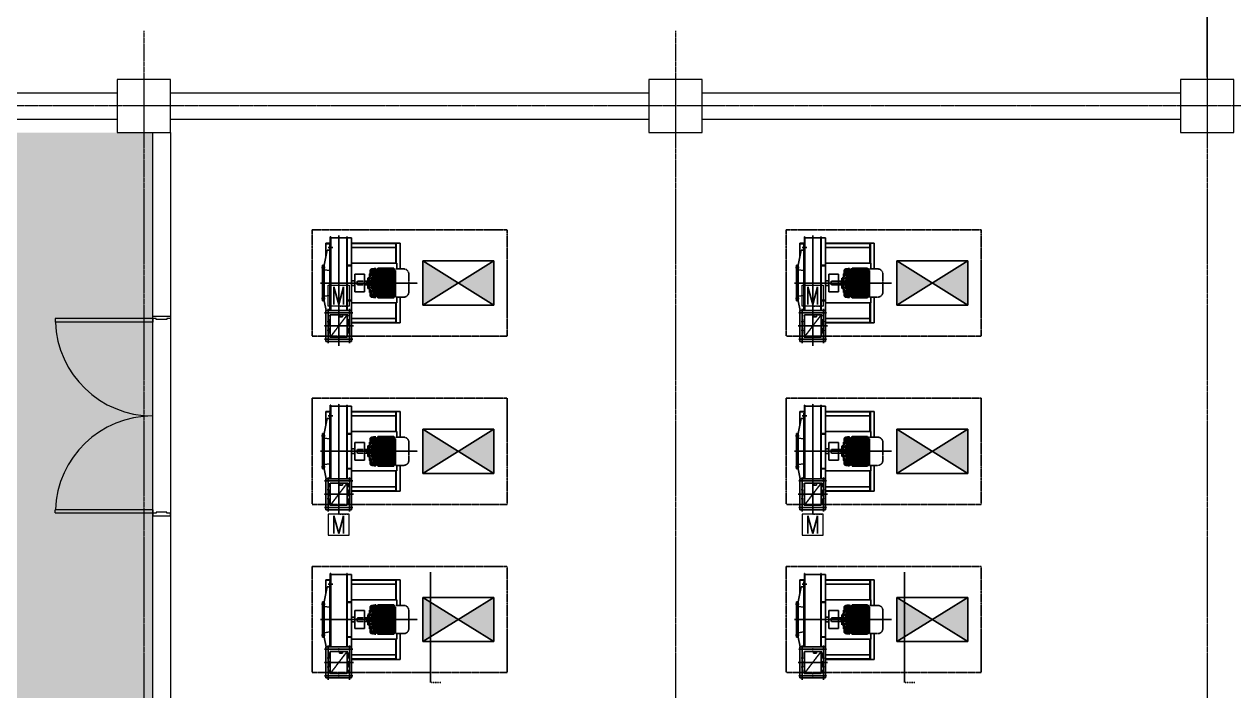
# Model space of a CAD drawing. Extents: x -59767 to 1106559, y -1290 to 1129522.
# Drawn here: x 108857 to 122509, y 611074 to 618603 of the extents above; entities that cross this region are included whole.
import ezdxf
from ezdxf.enums import TextEntityAlignment as Align

# ---------------------------------------------------------------- set-up
doc = ezdxf.new("R2010")
doc.units = 0
for name, pattern in [('CENTER', [2, 1.25, -0.25, 0.25, -0.25]), ('CENTER2', [1.125, 0.75, -0.125, 0.125, -0.125]), ('HIDDEN', [0.375, 0.25, -0.125]), ('HIDDENX2', [0.75, 0.5, -0.25]), ('PHANTOM', [2.5, 1.25, -0.25, 0.25, -0.25, 0.25, -0.25]), ('PHANTOM2', [1.25, 0.625, -0.125, 0.125, -0.125, 0.125, -0.125])]:
    doc.linetypes.add(name, pattern=pattern)
doc.layers.get('0').update_dxf_attribs({"linetype": 'CONTINUOUS', "lineweight": 9})
doc.layers.get('Defpoints').update_dxf_attribs({"linetype": 'CONTINUOUS', "lineweight": 9})
for name, color, linetype in [('1', 2, 'CONTINUOUS'), ('EA-G105', 3, 'CONTINUOUS'), ('EQUIP', 6, 'CONTINUOUS'), ('EQUIP-PAD', 1, 'PHANTOM2'), ('SIZE', 2, 'CONTINUOUS'), ('VD', 2, 'HIDDEN')]:
    doc.layers.add(name, color=color, linetype=linetype)
for name, color, linetype, lineweight in [('COLUMN', 2, 'CONTINUOUS', 9), ('TEXT', 3, 'CONTINUOUS', 9), ('WALL', 7, 'CONTINUOUS', 9), ('WALL_200', 3, 'CONTINUOUS', 9), ('중간선', 5, 'CONTINUOUS', 9), ('중심선', 1, 'CENTER', 9), ('치수선', 6, 'CONTINUOUS', 9)]:
    doc.layers.add(name, color=color, linetype=linetype, lineweight=lineweight)
doc.styles.add('ROMANS', font='romans.shx', dxfattribs={"bigfont": 'whgtxt.shx'})
doc.styles.get("Standard").update_dxf_attribs({"font": 'romans.shx', "bigfont": 'whtgtxt.shx'})
doc.dimstyles.new('ISO-25', dxfattribs={"dimscale": 200, "dimtxt": 3, "dimasz": 2.5, "dimexe": 1.25, "dimexo": 0.625, "dimtad": 1, "dimdec": 0, "dimdsep": 46, "dimtxsty": 'Standard', "dimcen": 2.5, "dimadec": 0, "dimazin": 0, "dimtp": 0.1, "dimtm": 0.1, "dimtfac": 0.6, "dimtdec": 0, "dimtmove": 0, "dimatfit": 3, "dimfxl": 1, "dimtvp": 1, "dimtolj": 1, "dimarcsym": 0})

# ---------------------------------------------------------------- blocks, each defined once
blk = doc.blocks.new('column600')
at = {"layer": 'COLUMN', "linetype": 'Continuous'}
blk.add_lwpolyline([(-300, -300), (300, -300), (300, 300), (-300, 300)], close=True, dxfattribs=at)
blk = doc.blocks.new('*D137')
at = {"layer": 'Defpoints', "color": 0}
for p in [(122857, 622171), (122207, 617879), (122857, 617879)]:
    blk.add_point(p, dxfattribs=at)
at = {"layer": '치수선', "color": 0, "lineweight": -2}
for p, q in [((122207, 618004), (122207, 622421)), ((122857, 618004), (122857, 622421)), ((121707, 622171), (121207, 622171)), ((122207, 622171), (122857, 622171)), ((123357, 622171), (125619, 622171))]:
    blk.add_line(p, q, dxfattribs=at)
at = {"layer": '치수선', "color": 0}
for points in [[(121707, 622087), (121707, 622254), (122207, 622171)], [(123357, 622254), (123357, 622087), (122857, 622171)]]:
    blk.add_solid(points, dxfattribs=at)
at = {"layer": '치수선', "color": 0, "insert": (124738, 622596), "char_height": 600, "attachment_point": 5}
blk.add_mtext('\\A1;650', dxfattribs=at)
blk = doc.blocks.new('15HPM1')
at = {"color": 6, "linetype": 'PHANTOM'}
for p, q in [((-21, -110), (-21, 0)), ((-21, 0), (0, 0)), ((21, 0), (0, 0)), ((21, -110), (21, 0)), ((-60, -136), (-60, -120)), ((0, -118), (-58, -118)), ((-22, -110), (0, -110)), ((-22, -118), (-22, -110)), ((22, -110), (0, -110)), ((0, -118), (58, -118)), ((22, -118), (22, -110)), ((60, -136), (60, -120)), ((-139, -218), (-167, -234)), ((-167, -323), (-167, -234)), ((-159, -163), (-165, -211)), ((-137, -211), (-165, -211)), ((-156, -161), (-163, -211)), ((-139, -218), (-163, -234)), ((-163, -323), (-163, -234)), ((-153, -161), (-159, -211)), ((-139, -218), (-159, -234)), ((-159, -323), (-159, -234)), ((-147, -163), (-153, -211)), ((-136, -218), (-153, -234)), ((-136, -218), (-153, -234)), ((-136, -218), (-153, -234)), ((-153, -323), (-153, -234)), ((-153, -323), (-153, -234)), ((-139, -167), (-145, -211)), ((-136, -218), (-145, -234)), ((-145, -323), (-145, -234)), ((-138, -167), (-144, -211)), ((-136, -218), (-144, -234)), ((-144, -323), (-144, -234)), ((-88, -146), (-140, -146)), ((-139, -215), (141, -215)), ((-139, -218), (-139, -215)), ((-131, -168), (-137, -215)), ((-136, -323), (-136, -218)), ((-130, -169), (-135, -211)), ((-131, -218), (-135, -234)), ((-135, -323), (-135, -234)), ((-128, -169), (-133, -211)), ((-133, -211), (-121, -211)), ((-126, -218), (-133, -234)), ((-133, -323), (-133, -234)), ((-126, -323), (-126, -218)), ((-104, -189), (-121, -189)), ((-121, -215), (-121, -189)), ((-121, -323), (-121, -215)), ((-103, -218), (-121, -218)), ((-117, -215), (-117, -189)), ((-117, -323), (-117, -218)), ((-114, -169), (-116, -189)), ((-109, -215), (-109, -189)), ((-109, -323), (-109, -218)), ((-106, -144), (-106, -141)), ((-103, -218), (-103, -215)), ((-98, -211), (-98, -174)), ((-86, -218), (-98, -234)), ((-98, -323), (-98, -234)), ((-96, -211), (-96, -175)), ((-76, -218), (-96, -234)), ((-96, -323), (-96, -234)), ((-90, -156), (-78, -144)), ((-89, -222), (-89, -215)), ((-88, -158), (-76, -146)), ((-82, -211), (-82, -177)), ((-73, -218), (-82, -234)), ((-82, -323), (-82, -234)), ((-81, -173), (-79, -164)), ((-80, -211), (-80, -179)), ((-63, -218), (-80, -234)), ((-80, -323), (-80, -234)), ((-79, -173), (-76, -165)), ((-76, -146), (-76, -157)), ((-76, -165), (-76, -211)), ((-76, -223), (-76, -218)), ((-65, -211), (-65, -178)), ((-60, -218), (-65, -234)), ((-65, -234), (-65, -412)), ((-63, -211), (-63, -179)), ((-48, -218), (-63, -234)), ((-63, -226), (-63, -218)), ((-63, -234), (-63, -412)), ((0, -138), (-60, -138)), ((-57, -153), (-50, -145)), ((-54, -154), (-48, -146)), ((-48, -146), (-48, -211)), ((-48, -211), (-48, -184)), ((-48, -218), (-48, -428)), ((-45, -218), (-48, -234)), ((-48, -234), (-48, -412)), ((-45, -211), (-45, -185)), ((-33, -218), (-45, -234)), ((-45, -234), (-45, -412)), ((-40, -168), (-35, -163)), ((-38, -170), (-33, -165)), ((-33, -165), (-33, -211)), ((-33, -218), (-33, -428)), ((-30, -211), (-30, -171)), ((-30, -234), (-30, -428)), ((-27, -159), (-20, -145)), ((-27, -211), (-27, -171)), ((-18, -218), (-27, -234)), ((-27, -234), (-27, -412)), ((-24, -159), (-18, -146)), ((-18, -146), (-18, -211)), ((-18, -218), (-18, -428)), ((-14, -218), (-14, -428)), ((-14, -218), (-11, -234)), ((-11, -211), (-11, -178)), ((-11, -234), (-11, -412)), ((-9, -172), (-4, -164)), ((-8, -211), (-8, -180)), ((-2, -218), (-8, -234)), ((-8, -234), (-8, -412)), ((-6, -173), (-2, -165)), ((0, -138), (60, -138)), ((6, -173), (2, -165)), ((2, -218), (8, -234)), ((9, -172), (4, -164)), ((8, -211), (8, -180)), ((8, -234), (8, -412)), ((11, -211), (11, -178)), ((14, -218), (11, -234)), ((11, -234), (11, -412)), ((14, -218), (14, -428)), ((18, -146), (18, -211)), ((24, -159), (18, -146)), ((18, -218), (18, -428)), ((18, -218), (27, -234)), ((27, -159), (20, -145)), ((27, -211), (27, -171)), ((27, -234), (27, -412)), ((30, -211), (30, -171)), ((30, -234), (30, -428)), ((33, -165), (33, -211)), ((38, -170), (33, -165)), ((33, -218), (33, -428)), ((33, -218), (45, -234)), ((40, -168), (35, -163)), ((45, -211), (45, -185)), ((45, -218), (48, -234)), ((45, -234), (45, -412)), ((48, -146), (48, -211)), ((54, -154), (48, -146)), ((48, -211), (48, -184)), ((48, -218), (48, -428)), ((48, -218), (63, -234)), ((48, -234), (48, -412)), ((57, -153), (50, -145)), ((60, -218), (65, -234)), ((63, -211), (63, -179)), ((63, -226), (63, -218)), ((63, -218), (80, -234)), ((63, -234), (63, -412)), ((65, -211), (65, -178)), ((65, -234), (65, -412)), ((73, -218), (82, -234)), ((88, -158), (76, -146)), ((76, -146), (76, -157)), ((76, -165), (76, -211)), ((79, -173), (76, -165)), ((76, -218), (96, -234)), ((76, -223), (76, -218)), ((90, -156), (78, -144)), ((81, -173), (79, -164)), ((80, -211), (80, -179)), ((80, -323), (80, -234)), ((82, -211), (82, -177)), ((82, -323), (82, -234)), ((86, -218), (98, -234)), ((88, -146), (140, -146)), ((89, -222), (89, -215)), ((96, -211), (96, -175)), ((96, -323), (96, -234)), ((98, -211), (98, -174)), ((98, -323), (98, -234)), ((103, -218), (103, -215)), ((103, -218), (121, -218)), ((104, -189), (121, -189)), ((106, -144), (106, -141)), ((109, -215), (109, -189)), ((109, -323), (109, -218)), ((114, -169), (116, -189)), ((117, -215), (117, -189)), ((117, -323), (117, -218)), ((121, -215), (121, -189)), ((133, -211), (121, -211)), ((121, -323), (121, -215)), ((126, -323), (126, -218)), ((126, -218), (133, -234)), ((128, -169), (133, -211)), ((130, -169), (135, -211)), ((131, -168), (137, -215)), ((131, -218), (135, -234)), ((133, -323), (133, -234)), ((135, -323), (135, -234)), ((136, -323), (136, -218)), ((136, -218), (153, -234)), ((136, -218), (153, -234)), ((136, -218), (153, -234)), ((136, -218), (145, -234)), ((136, -218), (144, -234)), ((137, -211), (165, -211)), ((138, -167), (144, -211)), ((139, -167), (145, -211)), ((139, -218), (139, -215)), ((139, -218), (167, -234)), ((139, -218), (163, -234)), ((139, -218), (159, -234)), ((144, -323), (144, -234)), ((145, -323), (145, -234)), ((147, -163), (153, -211)), ((153, -161), (159, -211)), ((153, -323), (153, -234)), ((153, -323), (153, -234)), ((156, -161), (163, -211)), ((159, -163), (165, -211)), ((159, -323), (159, -234)), ((163, -323), (163, -234)), ((167, -323), (167, -234)), ((-167, -412), (-167, -323)), ((-163, -412), (-163, -323)), ((-159, -412), (-159, -323)), ((-153, -412), (-153, -323)), ((-153, -412), (-153, -323)), ((-145, -412), (-145, -323)), ((-144, -412), (-144, -323)), ((-136, -428), (-136, -323)), ((-135, -412), (-135, -323)), ((-133, -412), (-133, -323)), ((-126, -428), (-126, -323)), ((-121, -431), (-121, -323)), ((-117, -428), (-117, -323)), ((-109, -428), (-109, -323)), ((-98, -412), (-98, -323)), ((-96, -412), (-96, -323)), ((-82, -412), (-82, -323)), ((-80, -412), (-80, -323)), ((80, -412), (80, -323)), ((82, -412), (82, -323)), ((96, -412), (96, -323)), ((98, -412), (98, -323)), ((109, -428), (109, -323)), ((117, -428), (117, -323)), ((121, -431), (121, -323)), ((126, -428), (126, -323)), ((133, -412), (133, -323)), ((135, -412), (135, -323)), ((136, -428), (136, -323)), ((144, -412), (144, -323)), ((145, -412), (145, -323)), ((153, -412), (153, -323)), ((153, -412), (153, -323)), ((159, -412), (159, -323)), ((163, -412), (163, -323)), ((167, -412), (167, -323)), ((-167, -412), (-139, -428)), ((-163, -412), (-139, -428)), ((-159, -412), (-139, -428)), ((-159, -431), (141, -431)), ((-159, -525), (-159, -431)), ((-153, -412), (-136, -428)), ((-153, -412), (-136, -428)), ((-153, -412), (-136, -428)), ((-145, -412), (-136, -428)), ((-144, -412), (-136, -428)), ((-139, -431), (-139, -428)), ((-135, -412), (-131, -428)), ((-133, -412), (-126, -428)), ((-121, -428), (-103, -428)), ((-103, -431), (-103, -428)), ((-98, -412), (-86, -428)), ((-96, -412), (-76, -428)), ((-89, -431), (-89, -424)), ((-82, -412), (-73, -428)), ((-80, -412), (-63, -428)), ((-76, -428), (-76, -423)), ((-65, -412), (-60, -428)), ((-63, -412), (-48, -428)), ((-63, -428), (-63, -420)), ((-48, -412), (-45, -428)), ((-45, -412), (-33, -428)), ((-27, -412), (-18, -428)), ((-11, -412), (-14, -428)), ((-8, -412), (-2, -428)), ((8, -412), (2, -428)), ((11, -412), (14, -428)), ((27, -412), (18, -428)), ((45, -412), (33, -428)), ((48, -412), (45, -428)), ((63, -412), (48, -428)), ((65, -412), (60, -428)), ((80, -412), (63, -428)), ((63, -428), (63, -420)), ((82, -412), (73, -428)), ((96, -412), (76, -428)), ((76, -428), (76, -423)), ((98, -412), (86, -428)), ((89, -431), (89, -424)), ((103, -431), (103, -428)), ((121, -428), (103, -428)), ((133, -412), (126, -428)), ((135, -412), (131, -428)), ((153, -412), (136, -428)), ((153, -412), (136, -428)), ((153, -412), (136, -428)), ((145, -412), (136, -428)), ((144, -412), (136, -428)), ((167, -412), (139, -428)), ((163, -412), (139, -428)), ((159, -412), (139, -428)), ((139, -431), (139, -428)), ((159, -525), (159, -431)), ((-102, -582), (103, -582))]:
    blk.add_line(p, q, dxfattribs=at)
for centre, radius, start, end in [((-62, -136), 2, 269.5183, 359.9718), ((-58, -120), 2, 90, 180), ((58, -120), 2, 0, 90), ((62, -136), 2, 180.0282, 270.4817), ((-140, -166), 19.4, 90, 172.2068), ((-140, -163), 16.7, 90, 172.2068), ((-136, -163), 16.7, 90, 172.2068), ((-127, -166), 19.4, 90, 172.2068), ((-116, -170), 23.6, 90.0001, 172.2068), ((-114, -170), 23.6, 90.0001, 172.2068), ((-104, -173), 27, 96.9319, 171.2119), ((-103, -173), 26.4, 90, 172.2068), ((-102, -173), 26.4, 90.0001, 172.2068), ((-88, -173), 26.4, 90.0001, 172.2068), ((-108, -144), 2, 273.5033, 359.995), ((-104, -141), 2, 93.9961, 180.0071), ((-67, -671), 533, 89.5181, 93.9956), ((-73, -174), 25, 134.5088, 180), ((-71, -175), 25, 134.5088, 180), ((-59, -179), 23.5, 163.9934, 180.0002), ((-59, -179), 20.8, 163.9934, 180.0002), ((-24, -178), 41.7, 142.4521, 180), ((-21, -179), 41.7, 142.4521, 180), ((-24, -185), 23.7, 133.2315, 180.0001), ((-24, -185), 20.8, 133.2315, 180.0001), ((-2, -171), 27.8, 154.3206, 180.0001), ((1, -171), 27.8, 154.3206, 180.0001), ((6, -180), 16.8, 151.073, 180.0004), ((6, -180), 13.9, 151.073, 180.0004), ((-6, -180), 13.9, 359.9996, 28.927), ((-6, -180), 16.8, 359.9996, 28.927), ((-1, -171), 27.8, 359.9999, 25.6794), ((2, -171), 27.8, 359.9999, 25.6794), ((24, -185), 20.8, 359.9999, 46.7685), ((24, -185), 23.7, 359.9999, 46.7685), ((21, -179), 41.7, 0, 37.5479), ((24, -178), 41.7, 360, 37.5479), ((67, -671), 533, 86.0044, 90.4819), ((59, -179), 20.8, 359.9998, 16.0066), ((59, -179), 23.5, 359.9998, 16.0066), ((88, -173), 26.4, 7.7932, 89.9999), ((71, -175), 25, 0, 45.4912), ((73, -174), 25, 360, 45.4912), ((102, -173), 26.4, 7.7932, 89.9999), ((103, -173), 26.4, 7.7932, 90), ((104, -141), 2, 359.9929, 86.0039), ((108, -144), 2, 180.005, 266.4967), ((104, -173), 27, 8.7881, 83.0681), ((114, -170), 23.6, 7.7932, 89.9999), ((116, -170), 23.6, 7.7932, 89.9999), ((127, -166), 19.4, 7.7932, 90), ((136, -163), 16.7, 7.7932, 90), ((140, -163), 16.7, 7.7932, 90), ((140, -166), 19.4, 7.7932, 90), ((-102, -525), 57, 180, 270), ((102, -525), 57, 270, 0)]:
    blk.add_arc(centre, radius, start, end, dxfattribs=at)

msp = doc.modelspace()

# ---------------------------------------------------------------- hatches: boundary and pattern name
at = {"layer": '1'}
for points in [[(113356.8, 615429.4), (113756.8, 615679.4), (114156.8, 615429.4), (114156.8, 615929.4), (113756.8, 615679.4), (113356.8, 615929.4)], [(118706.8, 615429.4), (119106.8, 615679.4), (119506.8, 615429.4), (119506.8, 615929.4), (119106.8, 615679.4), (118706.8, 615929.4)], [(113356.8, 614029.4), (113356.8, 613529.4), (113756.8, 613779.4), (114156.8, 613529.4), (114156.8, 614029.4), (113756.8, 613779.4)], [(118706.8, 614029.4), (118706.8, 613529.4), (119106.8, 613779.4), (119506.8, 613529.4), (119506.8, 614029.4), (119106.8, 613779.4)], [(113356.8, 611629.4), (113756.8, 611879.4), (114156.8, 611629.4), (114156.8, 612129.4), (113756.8, 611879.4), (113356.8, 612129.4)], [(118706.8, 611629.4), (119106.8, 611879.4), (119506.8, 611629.4), (119506.8, 612129.4), (119106.8, 611879.4), (118706.8, 612129.4)]]:
    msp.add_hatch(color=256, dxfattribs=at).paths.add_polyline_path(points)
at = {"layer": '중간선', "transparency": 33554585}
h = msp.add_hatch(dxfattribs=at)
h.set_pattern_fill('DOTS', color=6, scale=100)
h.set_pattern_definition([(0, (62009.63, 0), (79.375, 158.75), [0, -158.75])])
h.paths.add_polyline_path([(98508.2, 610979.1), (98508.2, 617379.1), (110308.2, 617379.1), (110308.2, 581979.1), (92508.2, 581979.1), (92508.2, 583577.7), (108508.2, 583577.7), (108508.2, 610979.1)])

# ---------------------------------------------------------------- linework, layer by layer
at = {"layer": '1'}
for p, q in [((113356.8, 615929.4), (113356.8, 615429.4)), ((114156.8, 615929.4), (113356.8, 615429.4)), ((113356.8, 615929.4), (114156.8, 615429.4)), ((113356.8, 615929.4), (114156.8, 615929.4)), ((114156.8, 615429.4), (114156.8, 615929.4)), ((118706.8, 615929.4), (118706.8, 615429.4)), ((119506.8, 615929.4), (118706.8, 615429.4)), ((118706.8, 615929.4), (119506.8, 615429.4)), ((118706.8, 615929.4), (119506.8, 615929.4)), ((119506.8, 615429.4), (119506.8, 615929.4)), ((113356.8, 615429.4), (114156.8, 615429.4)), ((118706.8, 615429.4), (119506.8, 615429.4)), ((113356.8, 614029.4), (113356.8, 613529.4)), ((114156.8, 614029.4), (113356.8, 613529.4)), ((113356.8, 614029.4), (114156.8, 613529.4)), ((113356.8, 614029.4), (114156.8, 614029.4)), ((114156.8, 613529.4), (114156.8, 614029.4)), ((118706.8, 614029.4), (118706.8, 613529.4)), ((119506.8, 614029.4), (118706.8, 613529.4)), ((118706.8, 614029.4), (119506.8, 613529.4)), ((118706.8, 614029.4), (119506.8, 614029.4)), ((119506.8, 613529.4), (119506.8, 614029.4)), ((113356.8, 613529.4), (114156.8, 613529.4)), ((118706.8, 613529.4), (119506.8, 613529.4)), ((113356.8, 612129.4), (113356.8, 611629.4)), ((114156.8, 612129.4), (113356.8, 611629.4)), ((113356.8, 612129.4), (114156.8, 611629.4)), ((113356.8, 612129.4), (114156.8, 612129.4)), ((114156.8, 611629.4), (114156.8, 612129.4)), ((118706.8, 612129.4), (118706.8, 611629.4)), ((119506.8, 612129.4), (118706.8, 611629.4)), ((118706.8, 612129.4), (119506.8, 611629.4)), ((118706.8, 612129.4), (119506.8, 612129.4)), ((119506.8, 611629.4), (119506.8, 612129.4)), ((113356.8, 611629.4), (114156.8, 611629.4)), ((118706.8, 611629.4), (119506.8, 611629.4))]:
    msp.add_line(p, q, dxfattribs=at)
at = {"layer": 'EA-G105', "linetype": 'HIDDENX2', "ltscale": 0.5}
for p, q in [((112501.8, 615319.4), (112311.8, 615069.4)), ((117851.8, 615319.4), (117661.8, 615069.4)), ((112501.8, 613419.4), (112311.8, 613169.4)), ((117851.8, 613419.4), (117661.8, 613169.4)), ((112501.8, 611519.4), (112311.8, 611269.4)), ((117851.8, 611519.4), (117661.8, 611269.4))]:
    msp.add_line(p, q, dxfattribs=at)
for points in [[(112501.8, 615319.4), (112501.8, 615069.4), (112311.8, 615069.4), (112311.8, 615319.4)], [(117851.8, 615319.4), (117851.8, 615069.4), (117661.8, 615069.4), (117661.8, 615319.4)], [(112501.8, 613419.4), (112501.8, 613169.4), (112311.8, 613169.4), (112311.8, 613419.4)], [(117851.8, 613419.4), (117851.8, 613169.4), (117661.8, 613169.4), (117661.8, 613419.4)], [(112501.8, 611519.4), (112501.8, 611269.4), (112311.8, 611269.4), (112311.8, 611519.4)], [(117851.8, 611519.4), (117851.8, 611269.4), (117661.8, 611269.4), (117661.8, 611519.4)]]:
    msp.add_lwpolyline(points, close=True, dxfattribs=at)
at = {"layer": 'EQUIP'}
for p, q in [((112261.8, 616129.4), (112311.8, 616129.4)), ((112261.8, 615985.4), (112261.8, 616129.4)), ((112261.8, 616123.4), (112311.8, 616123.4)), ((112307.3, 616109.4), (112307.3, 615369.4)), ((112307.3, 616109.4), (112311.8, 616109.4)), ((112311.8, 615369.4), (112311.8, 616199.4)), ((112316.3, 616199.4), (112311.8, 616199.4)), ((112316.3, 615369.4), (112316.3, 616199.4)), ((112316.3, 616189.4), (112497.3, 616189.4)), ((112497.3, 615369.4), (112497.3, 616199.4)), ((112497.3, 616199.4), (112501.8, 616199.4)), ((112501.8, 615369.4), (112501.8, 616199.4)), ((112551.8, 616189.4), (112501.8, 616189.4)), ((112551.8, 615369.4), (112551.8, 616189.4)), ((113101.8, 616129.4), (112551.8, 616129.4)), ((113051.8, 616124.4), (112551.8, 616124.4)), ((113051.8, 615902), (113051.8, 616129.4)), ((113056.8, 615902), (113056.8, 616129.4)), ((113101.8, 615838.9), (113101.8, 616129.4)), ((117611.8, 616129.4), (117661.8, 616129.4)), ((117611.8, 615985.4), (117611.8, 616129.4)), ((117611.8, 616123.4), (117661.8, 616123.4)), ((117657.3, 616109.4), (117657.3, 615369.4)), ((117657.3, 616109.4), (117661.8, 616109.4)), ((117661.8, 615369.4), (117661.8, 616199.4)), ((117666.3, 616199.4), (117661.8, 616199.4)), ((117666.3, 615369.4), (117666.3, 616199.4)), ((117666.3, 616189.4), (117847.3, 616189.4)), ((117847.3, 615369.4), (117847.3, 616199.4)), ((117847.3, 616199.4), (117851.8, 616199.4)), ((117851.8, 615369.4), (117851.8, 616199.4)), ((117901.8, 616189.4), (117851.8, 616189.4)), ((117901.8, 615369.4), (117901.8, 616189.4)), ((118451.8, 616129.4), (117901.8, 616129.4)), ((118401.8, 616124.4), (117901.8, 616124.4)), ((118401.8, 615902), (118401.8, 616129.4)), ((118406.8, 615902), (118406.8, 616129.4)), ((118451.8, 615838.9), (118451.8, 616129.4)), ((112240.8, 615879.4), (112277.3, 616049.4)), ((112307.3, 616049.4), (112277.3, 616049.4)), ((112285.9, 616079.4), (112339.3, 616079.4)), ((113051.8, 616079.4), (112551.8, 616079.4)), ((117590.8, 615879.4), (117627.3, 616049.4)), ((117657.3, 616049.4), (117627.3, 616049.4)), ((117635.9, 616079.4), (117689.3, 616079.4)), ((118401.8, 616079.4), (117901.8, 616079.4)), ((112210.7, 615854.4), (112253.9, 615854.4)), ((112222.8, 615879.4), (112222.8, 615479.4)), ((112222.8, 615879.4), (112240.8, 615879.4)), ((112231.8, 615879.4), (112231.8, 615479.4)), ((112240.8, 615879.4), (112240.8, 615479.4)), ((112501.8, 615879.4), (112551.8, 615879.4)), ((112501.8, 615873.4), (112551.8, 615873.4)), ((112551.8, 615902), (113063.8, 615902)), ((113063.8, 615838.9), (113063.8, 615902)), ((117560.7, 615854.4), (117603.9, 615854.4)), ((117572.8, 615879.4), (117572.8, 615479.4)), ((117572.8, 615879.4), (117590.8, 615879.4)), ((117581.8, 615879.4), (117581.8, 615479.4)), ((117590.8, 615879.4), (117590.8, 615479.4)), ((117851.8, 615879.4), (117901.8, 615879.4)), ((117851.8, 615873.4), (117901.8, 615873.4)), ((117901.8, 615902), (118413.8, 615902)), ((118413.8, 615838.9), (118413.8, 615902)), ((112307.3, 615819.4), (112240.8, 615828.2)), ((112588.3, 615705.4), (112551.8, 615705.4)), ((112588.3, 615779.6), (112588.3, 615579.2)), ((112698.5, 615779.6), (112588.3, 615779.6)), ((112698.5, 615779.6), (112698.5, 615579.2)), ((117657.3, 615819.4), (117590.8, 615828.2)), ((117938.3, 615705.4), (117901.8, 615705.4)), ((117938.3, 615779.6), (117938.3, 615579.2)), ((118048.5, 615779.6), (117938.3, 615779.6)), ((118048.5, 615779.6), (118048.5, 615579.2)), ((112588.3, 615653.4), (112551.8, 615653.4)), ((112698.5, 615579.2), (112588.3, 615579.2)), ((117938.3, 615653.4), (117901.8, 615653.4)), ((118048.5, 615579.2), (117938.3, 615579.2)), ((112210.7, 615504.4), (112253.9, 615504.4)), ((112222.8, 615479.4), (112240.8, 615479.4)), ((112307.3, 615539.5), (112240.8, 615530.6)), ((112240.8, 615479.4), (112264.5, 615369.4)), ((112501.8, 615485.4), (112551.8, 615485.4)), ((112501.8, 615479.4), (112551.8, 615479.4)), ((112551.8, 615456.9), (113063.8, 615456.9)), ((113051.8, 615229.4), (113051.8, 615456.9)), ((113056.8, 615229.4), (113056.8, 615456.9)), ((113063.8, 615456.9), (113063.8, 615519.9)), ((113101.8, 615229.4), (113101.8, 615519.9)), ((117560.7, 615504.4), (117603.9, 615504.4)), ((117572.8, 615479.4), (117590.8, 615479.4)), ((117657.3, 615539.5), (117590.8, 615530.6)), ((117590.8, 615479.4), (117614.5, 615369.4)), ((117851.8, 615485.4), (117901.8, 615485.4)), ((117851.8, 615479.4), (117901.8, 615479.4)), ((117901.8, 615456.9), (118413.8, 615456.9)), ((118401.8, 615229.4), (118401.8, 615456.9)), ((118406.8, 615229.4), (118406.8, 615456.9)), ((118413.8, 615456.9), (118413.8, 615519.9)), ((118451.8, 615229.4), (118451.8, 615519.9)), ((112261.8, 615369.4), (112261.8, 615019.4)), ((112261.8, 615369.4), (112551.8, 615369.4)), ((112311.8, 615319.4), (112501.8, 615319.4)), ((112311.8, 615319.4), (112311.8, 615069.4)), ((112415.1, 615298.1), (112413.8, 615319.4)), ((112415.1, 615298.1), (112415.1, 615319.4)), ((112418.3, 615298.4), (112415.1, 615298.1)), ((112418.3, 615298.4), (112418.3, 615319.4)), ((112450.3, 615298.4), (112418.3, 615298.4)), ((112450.3, 615319.4), (112450.3, 615298.4)), ((112501.8, 615319.4), (112501.8, 615069.4)), ((112551.8, 615369.4), (112551.8, 615019.4)), ((117611.8, 615369.4), (117611.8, 615019.4)), ((117611.8, 615369.4), (117901.8, 615369.4)), ((117661.8, 615319.4), (117851.8, 615319.4)), ((117661.8, 615319.4), (117661.8, 615069.4)), ((117765.1, 615298.1), (117763.8, 615319.4)), ((117765.1, 615298.1), (117765.1, 615319.4)), ((117768.3, 615298.4), (117765.1, 615298.1)), ((117768.3, 615298.4), (117768.3, 615319.4)), ((117800.3, 615298.4), (117768.3, 615298.4)), ((117800.3, 615319.4), (117800.3, 615298.4)), ((117851.8, 615319.4), (117851.8, 615069.4)), ((117901.8, 615369.4), (117901.8, 615019.4)), ((113051.8, 615279.4), (112551.8, 615279.4)), ((113051.8, 615234.4), (112551.8, 615234.4)), ((113101.8, 615229.4), (112551.8, 615229.4)), ((118401.8, 615279.4), (117901.8, 615279.4)), ((118401.8, 615234.4), (117901.8, 615234.4)), ((118451.8, 615229.4), (117901.8, 615229.4)), ((112551.8, 615019.4), (112261.8, 615019.4)), ((112501.8, 615069.4), (112311.8, 615069.4)), ((117901.8, 615019.4), (117611.8, 615019.4)), ((117851.8, 615069.4), (117661.8, 615069.4)), ((112261.8, 614229.4), (112311.8, 614229.4)), ((112261.8, 614085.4), (112261.8, 614229.4)), ((112261.8, 614223.4), (112311.8, 614223.4)), ((112307.3, 614209.4), (112307.3, 613469.4)), ((112307.3, 614209.4), (112311.8, 614209.4)), ((112311.8, 613469.4), (112311.8, 614299.4)), ((112316.3, 614299.4), (112311.8, 614299.4)), ((112316.3, 613469.4), (112316.3, 614299.4)), ((112316.3, 614289.4), (112497.3, 614289.4)), ((112497.3, 613469.4), (112497.3, 614299.4)), ((112497.3, 614299.4), (112501.8, 614299.4)), ((112501.8, 613469.4), (112501.8, 614299.4)), ((112551.8, 614289.4), (112501.8, 614289.4)), ((112551.8, 613469.4), (112551.8, 614289.4)), ((113101.8, 614229.4), (112551.8, 614229.4)), ((113051.8, 614224.4), (112551.8, 614224.4)), ((113051.8, 614002), (113051.8, 614229.4)), ((113056.8, 614002), (113056.8, 614229.4)), ((113101.8, 613938.9), (113101.8, 614229.4)), ((117611.8, 614229.4), (117661.8, 614229.4)), ((117611.8, 614085.4), (117611.8, 614229.4)), ((117611.8, 614223.4), (117661.8, 614223.4)), ((117657.3, 614209.4), (117657.3, 613469.4)), ((117657.3, 614209.4), (117661.8, 614209.4)), ((117661.8, 613469.4), (117661.8, 614299.4)), ((117666.3, 614299.4), (117661.8, 614299.4)), ((117666.3, 613469.4), (117666.3, 614299.4)), ((117666.3, 614289.4), (117847.3, 614289.4)), ((117847.3, 613469.4), (117847.3, 614299.4)), ((117847.3, 614299.4), (117851.8, 614299.4)), ((117851.8, 613469.4), (117851.8, 614299.4)), ((117901.8, 614289.4), (117851.8, 614289.4)), ((117901.8, 613469.4), (117901.8, 614289.4)), ((118451.8, 614229.4), (117901.8, 614229.4)), ((118401.8, 614224.4), (117901.8, 614224.4)), ((118401.8, 614002), (118401.8, 614229.4)), ((118406.8, 614002), (118406.8, 614229.4)), ((118451.8, 613938.9), (118451.8, 614229.4)), ((112240.8, 613979.4), (112277.3, 614149.4)), ((112307.3, 614149.4), (112277.3, 614149.4)), ((112285.9, 614179.4), (112339.3, 614179.4)), ((113051.8, 614179.4), (112551.8, 614179.4)), ((117590.8, 613979.4), (117627.3, 614149.4)), ((117657.3, 614149.4), (117627.3, 614149.4)), ((117635.9, 614179.4), (117689.3, 614179.4)), ((118401.8, 614179.4), (117901.8, 614179.4)), ((112210.7, 613954.4), (112253.9, 613954.4)), ((112222.8, 613979.4), (112222.8, 613579.4)), ((112222.8, 613979.4), (112240.8, 613979.4)), ((112231.8, 613979.4), (112231.8, 613579.4)), ((112240.8, 613979.4), (112240.8, 613579.4)), ((112307.3, 613919.4), (112240.8, 613928.2)), ((112501.8, 613979.4), (112551.8, 613979.4)), ((112501.8, 613973.4), (112551.8, 613973.4)), ((112551.8, 614002), (113063.8, 614002)), ((113063.8, 613938.9), (113063.8, 614002)), ((117560.7, 613954.4), (117603.9, 613954.4)), ((117572.8, 613979.4), (117572.8, 613579.4)), ((117572.8, 613979.4), (117590.8, 613979.4)), ((117581.8, 613979.4), (117581.8, 613579.4)), ((117590.8, 613979.4), (117590.8, 613579.4)), ((117657.3, 613919.4), (117590.8, 613928.2)), ((117851.8, 613979.4), (117901.8, 613979.4)), ((117851.8, 613973.4), (117901.8, 613973.4)), ((117901.8, 614002), (118413.8, 614002)), ((118413.8, 613938.9), (118413.8, 614002)), ((112588.3, 613805.4), (112551.8, 613805.4)), ((112588.3, 613879.6), (112588.3, 613679.2)), ((112698.5, 613879.6), (112588.3, 613879.6)), ((112698.5, 613879.6), (112698.5, 613679.2)), ((117938.3, 613805.4), (117901.8, 613805.4)), ((117938.3, 613879.6), (117938.3, 613679.2)), ((118048.5, 613879.6), (117938.3, 613879.6)), ((118048.5, 613879.6), (118048.5, 613679.2)), ((112588.3, 613753.4), (112551.8, 613753.4)), ((112698.5, 613679.2), (112588.3, 613679.2)), ((117938.3, 613753.4), (117901.8, 613753.4)), ((118048.5, 613679.2), (117938.3, 613679.2)), ((112210.7, 613604.4), (112253.9, 613604.4)), ((112222.8, 613579.4), (112240.8, 613579.4)), ((112307.3, 613639.5), (112240.8, 613630.6)), ((112240.8, 613579.4), (112264.5, 613469.4)), ((112501.8, 613585.4), (112551.8, 613585.4)), ((112501.8, 613579.4), (112551.8, 613579.4)), ((112551.8, 613556.9), (113063.8, 613556.9)), ((113051.8, 613329.4), (113051.8, 613556.9)), ((113056.8, 613329.4), (113056.8, 613556.9)), ((113063.8, 613556.9), (113063.8, 613619.9)), ((113101.8, 613329.4), (113101.8, 613619.9)), ((117560.7, 613604.4), (117603.9, 613604.4)), ((117572.8, 613579.4), (117590.8, 613579.4)), ((117657.3, 613639.5), (117590.8, 613630.6)), ((117590.8, 613579.4), (117614.5, 613469.4)), ((117851.8, 613585.4), (117901.8, 613585.4)), ((117851.8, 613579.4), (117901.8, 613579.4)), ((117901.8, 613556.9), (118413.8, 613556.9)), ((118401.8, 613329.4), (118401.8, 613556.9)), ((118406.8, 613329.4), (118406.8, 613556.9)), ((118413.8, 613556.9), (118413.8, 613619.9)), ((118451.8, 613329.4), (118451.8, 613619.9)), ((112261.8, 613469.4), (112261.8, 613119.4)), ((112261.8, 613469.4), (112551.8, 613469.4)), ((112311.8, 613419.4), (112501.8, 613419.4)), ((112311.8, 613419.4), (112311.8, 613169.4)), ((112415.1, 613398.1), (112413.8, 613419.4)), ((112415.1, 613398.1), (112415.1, 613419.4)), ((112418.3, 613398.4), (112415.1, 613398.1)), ((112418.3, 613398.4), (112418.3, 613419.4)), ((112450.3, 613398.4), (112418.3, 613398.4)), ((112450.3, 613419.4), (112450.3, 613398.4)), ((112501.8, 613419.4), (112501.8, 613169.4)), ((112551.8, 613469.4), (112551.8, 613119.4)), ((113051.8, 613379.4), (112551.8, 613379.4)), ((117611.8, 613469.4), (117611.8, 613119.4)), ((117611.8, 613469.4), (117901.8, 613469.4)), ((117661.8, 613419.4), (117851.8, 613419.4)), ((117661.8, 613419.4), (117661.8, 613169.4)), ((117765.1, 613398.1), (117763.8, 613419.4)), ((117765.1, 613398.1), (117765.1, 613419.4)), ((117768.3, 613398.4), (117765.1, 613398.1)), ((117768.3, 613398.4), (117768.3, 613419.4)), ((117800.3, 613398.4), (117768.3, 613398.4)), ((117800.3, 613419.4), (117800.3, 613398.4)), ((117851.8, 613419.4), (117851.8, 613169.4)), ((117901.8, 613469.4), (117901.8, 613119.4)), ((118401.8, 613379.4), (117901.8, 613379.4)), ((113051.8, 613334.4), (112551.8, 613334.4)), ((113101.8, 613329.4), (112551.8, 613329.4)), ((118401.8, 613334.4), (117901.8, 613334.4)), ((118451.8, 613329.4), (117901.8, 613329.4)), ((112551.8, 613119.4), (112261.8, 613119.4)), ((112501.8, 613169.4), (112311.8, 613169.4)), ((117901.8, 613119.4), (117611.8, 613119.4)), ((117851.8, 613169.4), (117661.8, 613169.4)), ((112261.8, 612329.4), (112311.8, 612329.4)), ((112261.8, 612185.4), (112261.8, 612329.4)), ((112261.8, 612323.4), (112311.8, 612323.4)), ((112307.3, 612309.4), (112307.3, 611569.4)), ((112307.3, 612309.4), (112311.8, 612309.4)), ((112311.8, 611569.4), (112311.8, 612399.4)), ((112316.3, 612399.4), (112311.8, 612399.4)), ((112316.3, 611569.4), (112316.3, 612399.4)), ((112316.3, 612389.4), (112497.3, 612389.4)), ((112497.3, 611569.4), (112497.3, 612399.4)), ((112497.3, 612399.4), (112501.8, 612399.4)), ((112501.8, 611569.4), (112501.8, 612399.4)), ((112551.8, 612389.4), (112501.8, 612389.4)), ((112551.8, 611569.4), (112551.8, 612389.4)), ((113101.8, 612329.4), (112551.8, 612329.4)), ((113051.8, 612324.4), (112551.8, 612324.4)), ((113051.8, 612102), (113051.8, 612329.4)), ((113056.8, 612102), (113056.8, 612329.4)), ((113101.8, 612038.9), (113101.8, 612329.4)), ((117611.8, 612329.4), (117661.8, 612329.4)), ((117611.8, 612185.4), (117611.8, 612329.4)), ((117611.8, 612323.4), (117661.8, 612323.4)), ((117657.3, 612309.4), (117657.3, 611569.4)), ((117657.3, 612309.4), (117661.8, 612309.4)), ((117661.8, 611569.4), (117661.8, 612399.4)), ((117666.3, 612399.4), (117661.8, 612399.4)), ((117666.3, 611569.4), (117666.3, 612399.4)), ((117666.3, 612389.4), (117847.3, 612389.4)), ((117847.3, 611569.4), (117847.3, 612399.4)), ((117847.3, 612399.4), (117851.8, 612399.4)), ((117851.8, 611569.4), (117851.8, 612399.4)), ((117901.8, 612389.4), (117851.8, 612389.4)), ((117901.8, 611569.4), (117901.8, 612389.4)), ((118451.8, 612329.4), (117901.8, 612329.4)), ((118401.8, 612324.4), (117901.8, 612324.4)), ((118401.8, 612102), (118401.8, 612329.4)), ((118406.8, 612102), (118406.8, 612329.4)), ((118451.8, 612038.9), (118451.8, 612329.4)), ((112240.8, 612079.4), (112277.3, 612249.4)), ((112307.3, 612249.4), (112277.3, 612249.4)), ((112285.9, 612279.4), (112339.3, 612279.4)), ((113051.8, 612279.4), (112551.8, 612279.4)), ((117590.8, 612079.4), (117627.3, 612249.4)), ((117657.3, 612249.4), (117627.3, 612249.4)), ((117635.9, 612279.4), (117689.3, 612279.4)), ((118401.8, 612279.4), (117901.8, 612279.4)), ((112210.7, 612054.4), (112253.9, 612054.4)), ((112222.8, 612079.4), (112222.8, 611679.4)), ((112222.8, 612079.4), (112240.8, 612079.4)), ((112231.8, 612079.4), (112231.8, 611679.4)), ((112240.8, 612079.4), (112240.8, 611679.4)), ((112307.3, 612019.4), (112240.8, 612028.2)), ((112501.8, 612079.4), (112551.8, 612079.4)), ((112501.8, 612073.4), (112551.8, 612073.4)), ((112551.8, 612102), (113063.8, 612102)), ((113063.8, 612038.9), (113063.8, 612102)), ((117560.7, 612054.4), (117603.9, 612054.4)), ((117572.8, 612079.4), (117572.8, 611679.4)), ((117572.8, 612079.4), (117590.8, 612079.4)), ((117581.8, 612079.4), (117581.8, 611679.4)), ((117590.8, 612079.4), (117590.8, 611679.4)), ((117657.3, 612019.4), (117590.8, 612028.2)), ((117851.8, 612079.4), (117901.8, 612079.4)), ((117851.8, 612073.4), (117901.8, 612073.4)), ((117901.8, 612102), (118413.8, 612102)), ((118413.8, 612038.9), (118413.8, 612102)), ((112588.3, 611905.4), (112551.8, 611905.4)), ((112588.3, 611979.6), (112588.3, 611779.2)), ((112698.5, 611979.6), (112588.3, 611979.6)), ((112698.5, 611979.6), (112698.5, 611779.2)), ((117938.3, 611905.4), (117901.8, 611905.4)), ((117938.3, 611979.6), (117938.3, 611779.2)), ((118048.5, 611979.6), (117938.3, 611979.6)), ((118048.5, 611979.6), (118048.5, 611779.2)), ((112307.3, 611739.5), (112240.8, 611730.6)), ((112588.3, 611853.4), (112551.8, 611853.4)), ((112698.5, 611779.2), (112588.3, 611779.2)), ((117657.3, 611739.5), (117590.8, 611730.6)), ((117938.3, 611853.4), (117901.8, 611853.4)), ((118048.5, 611779.2), (117938.3, 611779.2)), ((112210.7, 611704.4), (112253.9, 611704.4)), ((112222.8, 611679.4), (112240.8, 611679.4)), ((112240.8, 611679.4), (112264.5, 611569.4)), ((112501.8, 611685.4), (112551.8, 611685.4)), ((112501.8, 611679.4), (112551.8, 611679.4)), ((112551.8, 611656.9), (113063.8, 611656.9)), ((113051.8, 611429.4), (113051.8, 611656.9)), ((113056.8, 611429.4), (113056.8, 611656.9)), ((113063.8, 611656.9), (113063.8, 611719.9)), ((113101.8, 611429.4), (113101.8, 611719.9)), ((117560.7, 611704.4), (117603.9, 611704.4)), ((117572.8, 611679.4), (117590.8, 611679.4)), ((117590.8, 611679.4), (117614.5, 611569.4)), ((117851.8, 611685.4), (117901.8, 611685.4)), ((117851.8, 611679.4), (117901.8, 611679.4)), ((117901.8, 611656.9), (118413.8, 611656.9)), ((118401.8, 611429.4), (118401.8, 611656.9)), ((118406.8, 611429.4), (118406.8, 611656.9)), ((118413.8, 611656.9), (118413.8, 611719.9)), ((118451.8, 611429.4), (118451.8, 611719.9)), ((112261.8, 611569.4), (112261.8, 611219.4)), ((112261.8, 611569.4), (112551.8, 611569.4)), ((112311.8, 611519.4), (112501.8, 611519.4)), ((112311.8, 611519.4), (112311.8, 611269.4)), ((112415.1, 611498.1), (112413.8, 611519.4)), ((112415.1, 611498.1), (112415.1, 611519.4)), ((112418.3, 611498.4), (112415.1, 611498.1)), ((112418.3, 611498.4), (112418.3, 611519.4)), ((112450.3, 611498.4), (112418.3, 611498.4)), ((112450.3, 611519.4), (112450.3, 611498.4)), ((112501.8, 611519.4), (112501.8, 611269.4)), ((112551.8, 611569.4), (112551.8, 611219.4)), ((113051.8, 611479.4), (112551.8, 611479.4)), ((117611.8, 611569.4), (117611.8, 611219.4)), ((117611.8, 611569.4), (117901.8, 611569.4)), ((117661.8, 611519.4), (117851.8, 611519.4)), ((117661.8, 611519.4), (117661.8, 611269.4)), ((117765.1, 611498.1), (117763.8, 611519.4)), ((117765.1, 611498.1), (117765.1, 611519.4)), ((117768.3, 611498.4), (117765.1, 611498.1)), ((117768.3, 611498.4), (117768.3, 611519.4)), ((117800.3, 611498.4), (117768.3, 611498.4)), ((117800.3, 611519.4), (117800.3, 611498.4)), ((117851.8, 611519.4), (117851.8, 611269.4)), ((117901.8, 611569.4), (117901.8, 611219.4)), ((118401.8, 611479.4), (117901.8, 611479.4)), ((113051.8, 611434.4), (112551.8, 611434.4)), ((113101.8, 611429.4), (112551.8, 611429.4)), ((118401.8, 611434.4), (117901.8, 611434.4)), ((118451.8, 611429.4), (117901.8, 611429.4)), ((112551.8, 611219.4), (112261.8, 611219.4)), ((112501.8, 611269.4), (112311.8, 611269.4)), ((117901.8, 611219.4), (117611.8, 611219.4)), ((117851.8, 611269.4), (117661.8, 611269.4))]:
    msp.add_line(p, q, dxfattribs=at)
at = {"layer": 'EQUIP', "color": 1, "linetype": 'CENTER2'}
for p, q in [((112406.8, 614970.6), (112406.8, 616215.7)), ((117756.8, 614970.6), (117756.8, 616215.7)), ((113294.9, 615679.4), (112202.4, 615679.4)), ((113228.1, 615679.4), (112594.7, 615679.4)), ((118644.9, 615679.4), (117552.4, 615679.4)), ((118578.1, 615679.4), (117944.7, 615679.4)), ((112566.1, 615344.4), (112245.4, 615344.4)), ((112286.8, 615387.4), (112286.8, 614999.1)), ((112526.8, 615387.4), (112526.8, 614999.1)), ((117916.1, 615344.4), (117595.4, 615344.4)), ((117636.8, 615387.4), (117636.8, 614999.1)), ((117876.8, 615387.4), (117876.8, 614999.1)), ((112243.7, 615194.4), (112571.9, 615194.4)), ((117593.7, 615194.4), (117921.9, 615194.4)), ((112566.1, 615044.4), (112245.4, 615044.4)), ((117916.1, 615044.4), (117595.4, 615044.4)), ((112406.8, 613070.6), (112406.8, 614315.7)), ((117756.8, 613070.6), (117756.8, 614315.7)), ((113294.9, 613779.4), (112202.4, 613779.4)), ((113228.1, 613779.4), (112594.7, 613779.4)), ((118644.9, 613779.4), (117552.4, 613779.4)), ((118578.1, 613779.4), (117944.7, 613779.4)), ((112566.1, 613444.4), (112245.4, 613444.4)), ((112286.8, 613487.4), (112286.8, 613099.1)), ((112526.8, 613487.4), (112526.8, 613099.1)), ((117916.1, 613444.4), (117595.4, 613444.4)), ((117636.8, 613487.4), (117636.8, 613099.1)), ((117876.8, 613487.4), (117876.8, 613099.1)), ((112243.7, 613294.4), (112571.9, 613294.4)), ((117593.7, 613294.4), (117921.9, 613294.4)), ((112566.1, 613144.4), (112245.4, 613144.4)), ((117916.1, 613144.4), (117595.4, 613144.4)), ((113441, 611170.6), (113441, 612415.7)), ((118791, 611170.6), (118791, 612415.7)), ((113294.9, 611879.4), (112202.4, 611879.4)), ((113228.1, 611879.4), (112594.7, 611879.4)), ((118644.9, 611879.4), (117552.4, 611879.4)), ((118578.1, 611879.4), (117944.7, 611879.4)), ((112566.1, 611544.4), (112245.4, 611544.4)), ((112286.8, 611587.4), (112286.8, 611199.1)), ((112526.8, 611587.4), (112526.8, 611199.1)), ((117916.1, 611544.4), (117595.4, 611544.4)), ((117636.8, 611587.4), (117636.8, 611199.1)), ((117876.8, 611587.4), (117876.8, 611199.1)), ((112243.7, 611394.4), (112571.9, 611394.4)), ((117593.7, 611394.4), (117921.9, 611394.4)), ((112566.1, 611244.4), (112245.4, 611244.4)), ((117916.1, 611244.4), (117595.4, 611244.4))]:
    msp.add_line(p, q, dxfattribs=at)
at = {"layer": 'EQUIP'}
for centre in [(112286.8, 615344.4), (112406.8, 615344.4), (112526.8, 615344.4), (117636.8, 615344.4), (117756.8, 615344.4), (117876.8, 615344.4), (112286.8, 615244.4), (112526.8, 615244.4), (117636.8, 615244.4), (117876.8, 615244.4), (112286.8, 615144.4), (112286.8, 615044.4), (112406.8, 615044.4), (112526.8, 615144.4), (112526.8, 615044.4), (117636.8, 615144.4), (117636.8, 615044.4), (117756.8, 615044.4), (117876.8, 615144.4), (117876.8, 615044.4), (112286.8, 613444.4), (112406.8, 613444.4), (112526.8, 613444.4), (117636.8, 613444.4), (117756.8, 613444.4), (117876.8, 613444.4), (112286.8, 613344.4), (112286.8, 613244.4), (112526.8, 613344.4), (112526.8, 613244.4), (117636.8, 613344.4), (117636.8, 613244.4), (117876.8, 613344.4), (117876.8, 613244.4), (112286.8, 613144.4), (112406.8, 613144.4), (112526.8, 613144.4), (117636.8, 613144.4), (117756.8, 613144.4), (117876.8, 613144.4), (112286.8, 611544.4), (112406.8, 611544.4), (112526.8, 611544.4), (117636.8, 611544.4), (117756.8, 611544.4), (117876.8, 611544.4), (112286.8, 611444.4), (112286.8, 611344.4), (112526.8, 611444.4), (112526.8, 611344.4), (117636.8, 611444.4), (117636.8, 611344.4), (117876.8, 611444.4), (117876.8, 611344.4), (112286.8, 611244.4), (112406.8, 611244.4), (112526.8, 611244.4), (117636.8, 611244.4), (117756.8, 611244.4), (117876.8, 611244.4)]:
    msp.add_circle(centre, 5, dxfattribs=at)
at = {"layer": 'EQUIP-PAD', "ltscale": 0.75}
for points in [[(114306.8, 615079.4), (114306.8, 616279.4), (112106.8, 616279.4), (112106.8, 615079.4)], [(119656.8, 615079.4), (119656.8, 616279.4), (117456.8, 616279.4), (117456.8, 615079.4)], [(114306.8, 613179.4), (114306.8, 614379.4), (112106.8, 614379.4), (112106.8, 613179.4)], [(119656.8, 613179.4), (119656.8, 614379.4), (117456.8, 614379.4), (117456.8, 613179.4)], [(114306.8, 611279.4), (114306.8, 612479.4), (112106.8, 612479.4), (112106.8, 611279.4)], [(119656.8, 611279.4), (119656.8, 612479.4), (117456.8, 612479.4), (117456.8, 611279.4)]]:
    msp.add_lwpolyline(points, close=True, dxfattribs=at)
at = {"layer": 'TEXT'}
for points in [[(112288, 615419.4), (112288, 615657), (112525.6, 615657), (112525.6, 615419.4)], [(117638, 615419.4), (117638, 615657), (117875.6, 615657), (117875.6, 615419.4)], [(112288, 613069.4), (112288, 612831.8), (112525.6, 612831.8), (112525.6, 613069.4)], [(117638, 613069.4), (117638, 612831.8), (117875.6, 612831.8), (117875.6, 613069.4)]]:
    msp.add_lwpolyline(points, close=True, dxfattribs=at)
at = {"layer": 'VD', "linetype": 'HIDDEN'}
for points in [[(112508.1, 615319.4), (112508.1, 615069.4), (112308.1, 615069.4), (112308.1, 615319.4), (112508.1, 615319.4)], [(117858.1, 615319.4), (117858.1, 615069.4), (117658.1, 615069.4), (117658.1, 615319.4), (117858.1, 615319.4)], [(112508.1, 613419.4), (112508.1, 613169.4), (112308.1, 613169.4), (112308.1, 613419.4), (112508.1, 613419.4)], [(117858.1, 613419.4), (117858.1, 613169.4), (117658.1, 613169.4), (117658.1, 613419.4), (117858.1, 613419.4)], [(112508.1, 611519.4), (112508.1, 611269.4), (112308.1, 611269.4), (112308.1, 611519.4), (112508.1, 611519.4)], [(117858.1, 611519.4), (117858.1, 611269.4), (117658.1, 611269.4), (117658.1, 611519.4), (117858.1, 611519.4)]]:
    msp.add_lwpolyline(points, dxfattribs=at)
at = {"layer": 'VD', "linetype": 'HIDDEN', "ltscale": 0.05}
for points in [[(112406.8, 614969.4), (112406.8, 615419.4), (112525.6, 615419.4)], [(117756.8, 614969.4), (117756.8, 615419.4), (117875.6, 615419.4)], [(112406.8, 613519.4), (112406.8, 613069.4), (112525.6, 613069.4)], [(117756.8, 613519.4), (117756.8, 613069.4), (117875.6, 613069.4)], [(113441, 611619.4), (113441, 611169.4), (113559.8, 611169.4)], [(118791, 611619.4), (118791, 611169.4), (118909.8, 611169.4)]]:
    msp.add_lwpolyline(points, dxfattribs=at)
at = {"layer": 'WALL', "color": 0}
for p, q in [((110328.2, 615307.1), (110488.2, 615307.1)), ((110308.2, 615279.1), (109208.2, 615279.1)), ((109208.2, 615279.1), (109208.2, 615239.1)), ((110308.2, 615239.1), (109208.2, 615239.1)), ((110308.2, 615279.1), (110308.2, 615239.1)), ((110308.2, 613119.1), (109208.2, 613119.1)), ((110308.2, 613119.1), (110308.2, 613079.1)), ((110308.2, 613079.1), (109208.2, 613079.1)), ((110328.2, 613051.1), (110488.2, 613051.1))]:
    msp.add_line(p, q, dxfattribs=at)
for points in [[(110308.2, 615307.1), (110508.2, 615307.1), (110508.2, 615279.1), (110468.2, 615279.1), (110468.2, 615267.1), (110348.2, 615267.1), (110348.2, 615279.1), (110308.2, 615279.1)], [(110308.2, 613051.1), (110508.2, 613051.1), (110508.2, 613079.1), (110468.2, 613079.1), (110468.2, 613091.1), (110348.2, 613091.1), (110348.2, 613079.1), (110308.2, 613079.1)]]:
    msp.add_lwpolyline(points, close=True, dxfattribs=at)
for centre, start, end in [((110308.2, 615279.1), 182.08394, 270), ((110308.2, 613079.1), 90, 177.91606)]:
    msp.add_arc(centre, 1100, start, end, dxfattribs=at)
at = {"layer": 'WALL_200', "color": 2, "ltscale": 0.5}
for p, q in [((104508.2, 617829.1), (109908.7, 617829.1)), ((110508.2, 617829.1), (115908.2, 617829.1)), ((116508.2, 617829.1), (121908.2, 617829.1)), ((104508.2, 617529.1), (109908.7, 617529.1)), ((110508.2, 617529.1), (115908.2, 617529.1)), ((116508.2, 617529.1), (121908.2, 617529.1))]:
    msp.add_line(p, q, dxfattribs=at)
msp.add_lwpolyline([(110508.2, 617379.1), (110508.2, 610979.1), (110308.2, 610979.1), (110308.2, 617379.1)], close=True, dxfattribs=at)
at = {"layer": '중심선'}
for p, q in [((110208.2, 618526.4), (110208.2, 555029.1)), ((116208.2, 618526.4), (116208.2, 581679.1)), ((122208.2, 618526.4), (122208.2, 581679.1)), ((154858.2, 617679.1), (62208.2, 617679.1)), ((109208.2, 613079.1), (109208.2, 613119.1))]:
    msp.add_line(p, q, dxfattribs=at)

# ---------------------------------------------------------------- block references
at = {"layer": 'COLUMN', "linetype": 'Continuous'}
for p in [(110208.2, 617679.1), (110208.2, 617679.1), (116208.2, 617679.1), (122208.2, 617679.1)]:
    msp.add_blockref('column600', p, dxfattribs=at)
at = {"layer": 'EQUIP', "rotation": 89.99999999999999}
for p in [(112615.9, 615679.4), (117965.9, 615679.4), (112615.9, 613779.4), (117965.9, 613779.4), (112615.9, 611879.4), (117965.9, 611879.4)]:
    msp.add_blockref('15HPM1', p, dxfattribs=at)

# ---------------------------------------------------------------- texts
at = {"layer": 'SIZE', "style": 'ROMANS', "width": 0.8}
for p in [(112406.8, 615538.2), (117756.8, 615538.2), (112406.8, 612950.6), (117756.8, 612950.6)]:
    msp.add_text('M', height=200, dxfattribs=at).set_placement(p, align=Align.MIDDLE)

# ---------------------------------------------------------------- dimensions: what is measured, and where the dimension line sits
at = {"layer": '치수선'}
dim = msp.add_linear_dim(base=(122856.8, 622170.8), p1=(122206.8, 617879.1), p2=(122856.8, 617879.1), dimstyle='ISO-25', dxfattribs=at)
dim.commit()
dim.dimension.update_dxf_attribs({"geometry": '*D137', "text_midpoint": (124737.8, 622595.8)})

doc.saveas('drawing.dxf')
